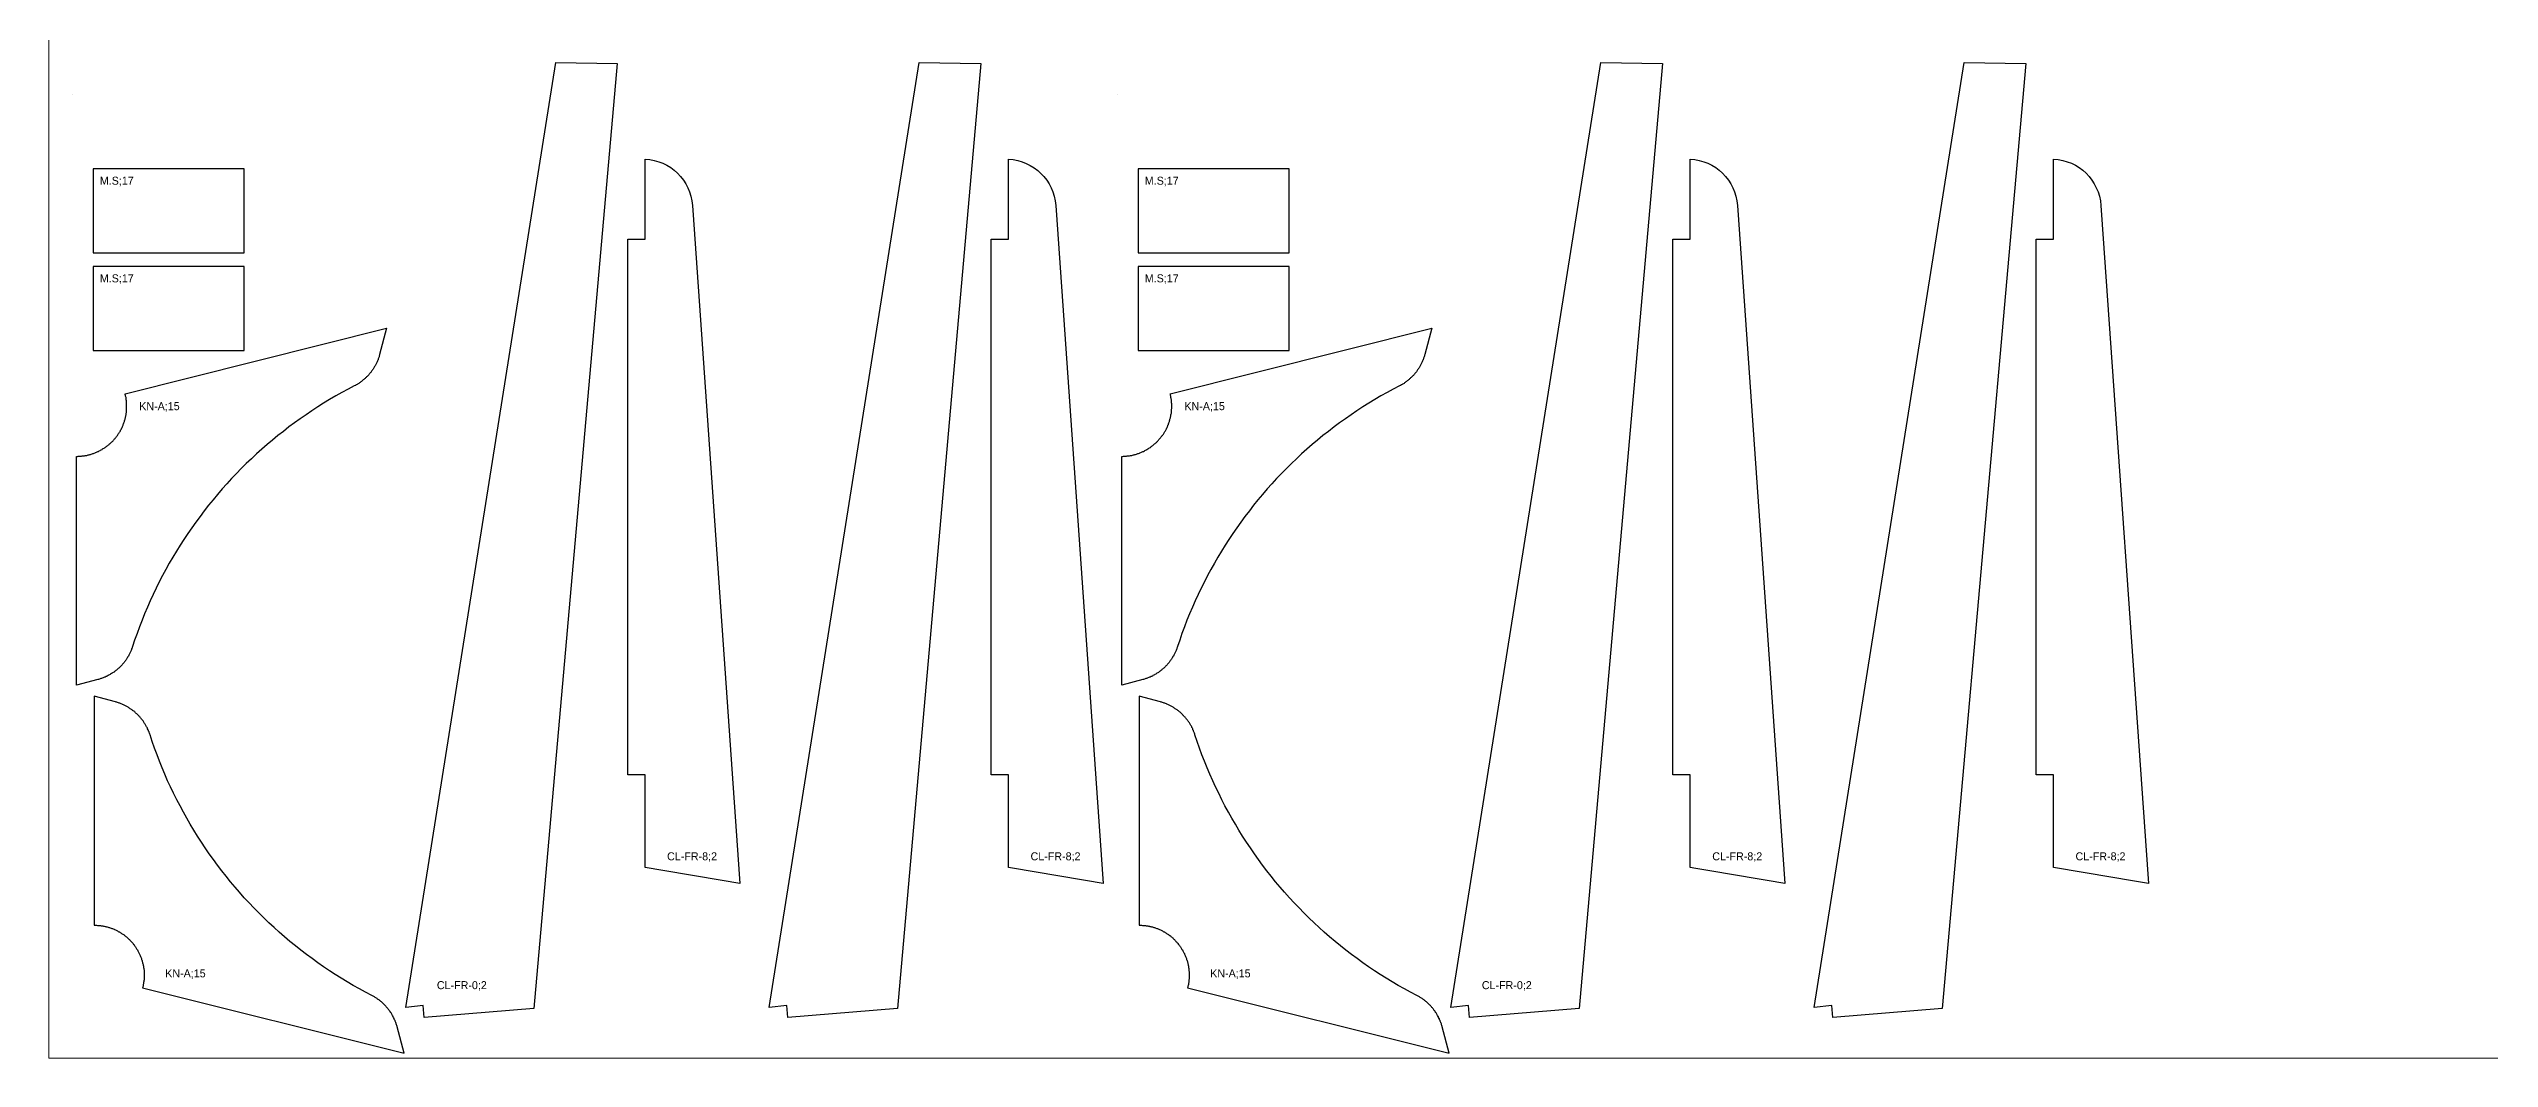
# Model space of a CAD drawing. Header units: millimetres. Extents: x 0 to 7720, y 0 to 5733.
# Drawn here: x 0 to 1220, y 0 to 505 of the extents above; entities that cross this region are included whole.
import ezdxf

# ---------------------------------------------------------------- set-up
doc = ezdxf.new("R2010")
doc.units = ezdxf.units.MM
for name, color, linetype in [('CORTE_12MM', 178, 'Continuous'), ('CORTE_6MM', 1, 'Continuous'), ('plate', 3, 'Continuous')]:
    doc.layers.add(name, color=color, linetype=linetype)

msp = doc.modelspace()

# ---------------------------------------------------------------- linework, layer by layer
at = {"layer": 'CORTE_12MM', "lineweight": 0}
for p, q in [((11.7, 481.7), (11.7, 481.7)), ((534.1, 481.7), (534.1, 481.7))]:
    msp.add_line(p, q, dxfattribs=at)
at = {"layer": 'CORTE_6MM'}
for points in [[(187.2, 26.3), (178.5, 25.4), (253.5, 497.6), (284.2, 497.1), (242.5, 24.8), (187.7, 20.3), (187.2, 26.3)], [(368.9, 26.3), (360.1, 25.4), (435.1, 497.6), (465.9, 497.1), (424.2, 24.8), (369.4, 20.3), (368.9, 26.3)], [(709.7, 26.3), (700.9, 25.4), (775.9, 497.6), (806.7, 497.1), (765, 24.8), (710.2, 20.3), (709.7, 26.3)], [(891.3, 26.3), (882.6, 25.4), (957.6, 497.6), (988.3, 497.1), (946.6, 24.8), (891.8, 20.3), (891.3, 26.3)]]:
    msp.add_lwpolyline(points, close=True, dxfattribs=at)
at = {"layer": 'CORTE_6MM', "extrusion": (-0.001114, 0, 0.999999)}
for points in [[(97.6, 402.6), (97.6, 444.6), (22.1, 444.6), (22.1, 402.6), (97.6, 402.6)], [(620, 402.6), (620, 444.6), (544.6, 444.6), (544.6, 402.6), (620, 402.6)], [(97.6, 353.7), (97.6, 395.7), (22.1, 395.7), (22.1, 353.7), (97.6, 353.7)], [(620, 353.7), (620, 395.7), (544.6, 395.7), (544.6, 353.7), (620, 353.7)]]:
    msp.add_lwpolyline(points, close=True, dxfattribs=at)
at = {"layer": 'CORTE_6MM'}
for points in [[(298.1, 449.4, -0.379516), (321.8, 426.2), (345.5, 87.3, -0.000261), (298.1, 95.3), (298.1, 141.7), (289.4, 141.7), (289.4, 409.4), (298.1, 409.4), (298.1, 449.4)], [(479.8, 449.4, -0.379516), (503.4, 426.2), (527.1, 87.3, -0.000261), (479.8, 95.3), (479.8, 141.7), (471.1, 141.7), (471.1, 409.4), (479.8, 409.4), (479.8, 449.4)], [(820.5, 449.4, -0.379516), (844.2, 426.2), (867.9, 87.3, -0.000261), (820.5, 95.3), (820.5, 141.7), (811.9, 141.7), (811.9, 409.4), (820.5, 409.4), (820.5, 449.4)], [(1002.2, 449.4, -0.379516), (1025.9, 426.2), (1049.6, 87.3, -0.000261), (1002.2, 95.3), (1002.2, 141.7), (993.5, 141.7), (993.5, 409.4), (1002.2, 409.4), (1002.2, 449.4)]]:
    msp.add_lwpolyline(points, format="xyb", close=True, dxfattribs=at)
for points in [[(13.9, 300.8, 0), (14.3, 300.8, 0), (14.7, 300.9, 0), (15.1, 300.9, 0), (15.5, 300.9, 0), (15.9, 300.9, 0), (16.3, 300.9, 0), (16.7, 301, 0), (17.1, 301, 0), (17.4, 301.1, 0), (17.8, 301.1, 0), (18.2, 301.2, 0), (18.6, 301.3, 0), (19, 301.3, 0), (19.4, 301.4, 0), (19.7, 301.5, 0), (20.1, 301.6, 0), (20.5, 301.7, 0), (20.9, 301.8, 0), (21.2, 301.9, 0), (21.6, 302, 0), (22, 302.2, 0), (22.4, 302.3, 0), (22.7, 302.4, 0), (23.1, 302.6, 0), (23.4, 302.7, 0), (23.8, 302.9, 0), (24.2, 303, 0), (24.5, 303.2, 0), (24.9, 303.3, 0), (25.2, 303.5, 0), (25.6, 303.7, 0), (25.9, 303.9, 0), (26.2, 304.1, 0), (26.6, 304.3, 0), (26.9, 304.5, 0), (27.2, 304.7, 0), (27.6, 304.9, 0), (27.9, 305.1, 0), (28.2, 305.3, 0), (28.5, 305.5, 0), (28.9, 305.8, 0), (29.2, 306, 0), (29.5, 306.2, 0), (29.8, 306.5, 0), (30.1, 306.7, 0), (30.4, 307, 0), (30.7, 307.2, 0), (31, 307.5, 0), (31.2, 307.8, 0), (31.5, 308.1, 0), (31.8, 308.3, 0), (32.1, 308.6, 0), (32.3, 308.9, 0), (32.6, 309.2, 0), (32.8, 309.5, 0), (33.1, 309.8, 0), (33.3, 310.1, 0), (33.6, 310.4, 0), (33.8, 310.7, 0), (34.1, 311, 0), (34.3, 311.3, 0), (34.5, 311.6, 0), (34.7, 311.9, 0), (34.9, 312.3, 0), (35.2, 312.6, 0), (35.4, 312.9, 0), (35.6, 313.3, 0), (35.8, 313.6, 0), (35.9, 313.9, 0), (36.1, 314.3, 0), (36.3, 314.6, 0), (36.5, 315, 0), (36.6, 315.3, 0), (36.8, 315.7, 0), (37, 316.1, 0), (37.1, 316.4, 0), (37.2, 316.8, 0), (37.4, 317.1, 0), (37.5, 317.5, 0), (37.6, 317.9, 0), (37.8, 318.2, 0), (37.9, 318.6, 0), (38, 319, 0), (38.1, 319.4, 0), (38.2, 319.7, 0), (38.3, 320.1, 0), (38.4, 320.5, 0), (38.5, 320.9, 0), (38.5, 321.3, 0), (38.6, 321.6, 0), (38.7, 322, 0), (38.7, 322.4, 0), (38.8, 322.8, 0), (38.8, 323.2, 0), (38.8, 323.6, 0), (38.9, 324, 0), (38.9, 324.4, 0), (38.9, 324.7, 0), (38.9, 325.1, 0), (38.9, 325.5, 0), (38.9, 325.9, 0), (38.9, 326.3, 0), (38.9, 326.7, 0), (38.9, 327.1, 0), (38.9, 327.5, 0), (38.9, 327.9, 0), (38.8, 328.2, 0), (38.8, 328.6, 0), (38.7, 329, 0), (38.7, 329.4, 0), (38.6, 329.8, 0), (38.6, 330.2, 0), (38.5, 330.6, 0), (38.4, 330.9, 0), (38.3, 331.3, 0), (38.2, 331.7, 0), (38.2, 332.1, 0), (168.9, 364.9, 0), (165.4, 351.8, 0), (165.3, 351.4, 0), (165.2, 351, 0), (165.1, 350.6, 0), (165, 350.3, 0), (164.9, 349.9, 0), (164.7, 349.5, 0), (164.6, 349.2, 0), (164.5, 348.8, 0), (164.3, 348.5, 0), (164.2, 348.1, 0), (164, 347.8, 0), (163.8, 347.4, 0), (163.7, 347.1, 0), (163.5, 346.7, 0), (163.3, 346.4, 0), (163.1, 346, 0), (162.9, 345.7, 0), (162.7, 345.4, 0), (162.5, 345, 0), (162.3, 344.7, 0), (162.1, 344.4, 0), (161.9, 344.1, 0), (161.7, 343.8, 0), (161.4, 343.4, 0), (161.2, 343.1, 0), (161, 342.8, 0), (160.7, 342.5, 0), (160.5, 342.2, 0), (160.2, 341.9, 0), (160, 341.6, 0), (159.7, 341.3, 0), (159.5, 341.1, 0), (159.2, 340.8, 0), (158.9, 340.5, 0), (158.7, 340.2, 0), (158.4, 340, 0), (158.1, 339.7, 0), (157.8, 339.5, 0), (157.5, 339.2, 0), (157.2, 339, 0), (156.9, 338.7, 0), (156.6, 338.5, 0), (156.3, 338.2, 0), (156, 338, 0), (155.7, 337.8, 0), (155.4, 337.6, 0), (155, 337.3, 0), (154.7, 337.1, 0), (154.4, 336.9, 0), (154.1, 336.7, 0), (153.7, 336.5, 0), (153.4, 336.3, 0), (153.1, 336.2, 0), (152.7, 336, 0), (149.6, 334.4, 0), (146.5, 332.7, 0), (143.5, 331, 0), (140.4, 329.2, 0), (137.4, 327.4, 0), (134.5, 325.5, 0), (131.5, 323.6, 0), (128.6, 321.6, 0), (125.7, 319.6, 0), (122.9, 317.6, 0), (120, 315.5, 0), (117.3, 313.3, 0), (114.5, 311.2, 0), (111.8, 308.9, 0), (109.1, 306.7, 0), (106.5, 304.4, 0), (103.8, 302, 0), (101.3, 299.6, 0), (98.7, 297.2, 0), (96.2, 294.7, 0), (93.8, 292.2, 0), (91.4, 289.7, 0), (89, 287.1, 0), (86.7, 284.5, 0), (84.4, 281.8, 0), (82.1, 279.1, 0), (79.9, 276.4, 0), (77.7, 273.6, 0), (75.6, 270.8, 0), (73.5, 268, 0), (71.5, 265.1, 0), (69.5, 262.3, 0), (67.5, 259.3, 0), (65.6, 256.4, 0), (63.8, 253.4, 0), (62, 250.4, 0), (60.2, 247.4, 0), (58.5, 244.3, 0), (56.8, 241.2, 0), (55.2, 238.1, 0), (53.7, 234.9, 0), (52.1, 231.8, 0), (50.7, 228.6, 0), (49.3, 225.4, 0), (47.9, 222.1, 0), (46.6, 218.9, 0), (45.3, 215.6, 0), (44.1, 212.3, 0), (42.9, 209, 0), (41.8, 205.7, 0), (41.7, 205.3, 0), (41.6, 204.9, 0), (41.4, 204.6, 0), (41.3, 204.2, 0), (41.2, 203.8, 0), (41, 203.5, 0), (40.9, 203.1, 0), (40.7, 202.8, 0), (40.5, 202.4, 0), (40.3, 202.1, 0), (40.2, 201.7, 0), (40, 201.4, 0), (39.8, 201, 0), (39.6, 200.7, 0), (39.4, 200.4, 0), (39.2, 200, 0), (39, 199.7, 0), (38.8, 199.4, 0), (38.6, 199.1, 0), (38.3, 198.8, 0), (38.1, 198.4, 0), (37.9, 198.1, 0), (37.6, 197.8, 0), (37.4, 197.5, 0), (37.1, 197.2, 0), (36.9, 196.9, 0), (36.6, 196.6, 0), (36.4, 196.3, 0), (36.1, 196.1, 0), (35.8, 195.8, 0), (35.5, 195.5, 0), (35.3, 195.2, 0), (35, 195, 0), (34.7, 194.7, 0), (34.4, 194.5, 0), (34.1, 194.2, 0), (33.8, 194, 0), (33.5, 193.7, 0), (33.2, 193.5, 0), (32.9, 193.2, 0), (32.6, 193, 0), (32.2, 192.8, 0), (31.9, 192.6, 0), (31.6, 192.4, 0), (31.3, 192.2, 0), (30.9, 192, 0), (30.6, 191.8, 0), (30.3, 191.6, 0), (29.9, 191.4, 0), (29.6, 191.2, 0), (29.2, 191, 0), (28.9, 190.8, 0), (28.5, 190.7, 0), (28.2, 190.5, 0), (27.8, 190.4, 0), (27.5, 190.2, 0), (27.1, 190.1, 0), (26.7, 189.9, 0), (26.4, 189.8, 0), (26, 189.7, 0), (25.6, 189.6, 0), (25.3, 189.4, 0), (24.9, 189.3, 0), (24.5, 189.2, 0), (13.9, 186.4, 0), (13.9, 300.8, 0)], [(536.4, 300.8, 0), (536.8, 300.8, 0), (537.2, 300.9, 0), (537.6, 300.9, 0), (537.9, 300.9, 0), (538.3, 300.9, 0), (538.7, 300.9, 0), (539.1, 301, 0), (539.5, 301, 0), (539.9, 301.1, 0), (540.3, 301.1, 0), (540.7, 301.2, 0), (541, 301.3, 0), (541.4, 301.3, 0), (541.8, 301.4, 0), (542.2, 301.5, 0), (542.6, 301.6, 0), (542.9, 301.7, 0), (543.3, 301.8, 0), (543.7, 301.9, 0), (544.1, 302, 0), (544.4, 302.2, 0), (544.8, 302.3, 0), (545.2, 302.4, 0), (545.5, 302.6, 0), (545.9, 302.7, 0), (546.2, 302.9, 0), (546.6, 303, 0), (547, 303.2, 0), (547.3, 303.3, 0), (547.7, 303.5, 0), (548, 303.7, 0), (548.3, 303.9, 0), (548.7, 304.1, 0), (549, 304.3, 0), (549.4, 304.5, 0), (549.7, 304.7, 0), (550, 304.9, 0), (550.3, 305.1, 0), (550.7, 305.3, 0), (551, 305.5, 0), (551.3, 305.8, 0), (551.6, 306, 0), (551.9, 306.2, 0), (552.2, 306.5, 0), (552.5, 306.7, 0), (552.8, 307, 0), (553.1, 307.2, 0), (553.4, 307.5, 0), (553.7, 307.8, 0), (554, 308.1, 0), (554.2, 308.3, 0), (554.5, 308.6, 0), (554.8, 308.9, 0), (555, 309.2, 0), (555.3, 309.5, 0), (555.5, 309.8, 0), (555.8, 310.1, 0), (556, 310.4, 0), (556.3, 310.7, 0), (556.5, 311, 0), (556.7, 311.3, 0), (557, 311.6, 0), (557.2, 311.9, 0), (557.4, 312.3, 0), (557.6, 312.6, 0), (557.8, 312.9, 0), (558, 313.3, 0), (558.2, 313.6, 0), (558.4, 313.9, 0), (558.6, 314.3, 0), (558.7, 314.6, 0), (558.9, 315, 0), (559.1, 315.3, 0), (559.2, 315.7, 0), (559.4, 316.1, 0), (559.5, 316.4, 0), (559.7, 316.8, 0), (559.8, 317.1, 0), (560, 317.5, 0), (560.1, 317.9, 0), (560.2, 318.2, 0), (560.3, 318.6, 0), (560.4, 319, 0), (560.5, 319.4, 0), (560.6, 319.7, 0), (560.7, 320.1, 0), (560.8, 320.5, 0), (560.9, 320.9, 0), (561, 321.3, 0), (561, 321.6, 0), (561.1, 322, 0), (561.2, 322.4, 0), (561.2, 322.8, 0), (561.2, 323.2, 0), (561.3, 323.6, 0), (561.3, 324, 0), (561.3, 324.4, 0), (561.4, 324.7, 0), (561.4, 325.1, 0), (561.4, 325.5, 0), (561.4, 325.9, 0), (561.4, 326.3, 0), (561.4, 326.7, 0), (561.4, 327.1, 0), (561.3, 327.5, 0), (561.3, 327.9, 0), (561.3, 328.2, 0), (561.2, 328.6, 0), (561.2, 329, 0), (561.1, 329.4, 0), (561.1, 329.8, 0), (561, 330.2, 0), (560.9, 330.6, 0), (560.9, 330.9, 0), (560.8, 331.3, 0), (560.7, 331.7, 0), (560.6, 332.1, 0), (691.4, 364.9, 0), (687.9, 351.8, 0), (687.8, 351.4, 0), (687.7, 351, 0), (687.6, 350.6, 0), (687.4, 350.3, 0), (687.3, 349.9, 0), (687.2, 349.5, 0), (687, 349.2, 0), (686.9, 348.8, 0), (686.7, 348.5, 0), (686.6, 348.1, 0), (686.4, 347.8, 0), (686.3, 347.4, 0), (686.1, 347.1, 0), (685.9, 346.7, 0), (685.7, 346.4, 0), (685.6, 346, 0), (685.4, 345.7, 0), (685.2, 345.4, 0), (685, 345, 0), (684.8, 344.7, 0), (684.6, 344.4, 0), (684.3, 344.1, 0), (684.1, 343.8, 0), (683.9, 343.4, 0), (683.7, 343.1, 0), (683.4, 342.8, 0), (683.2, 342.5, 0), (682.9, 342.2, 0), (682.7, 341.9, 0), (682.4, 341.6, 0), (682.2, 341.3, 0), (681.9, 341.1, 0), (681.6, 340.8, 0), (681.4, 340.5, 0), (681.1, 340.2, 0), (680.8, 340, 0), (680.5, 339.7, 0), (680.2, 339.5, 0), (680, 339.2, 0), (679.7, 339, 0), (679.4, 338.7, 0), (679.1, 338.5, 0), (678.7, 338.2, 0), (678.4, 338, 0), (678.1, 337.8, 0), (677.8, 337.6, 0), (677.5, 337.3, 0), (677.2, 337.1, 0), (676.8, 336.9, 0), (676.5, 336.7, 0), (676.2, 336.5, 0), (675.8, 336.3, 0), (675.5, 336.2, 0), (675.2, 336, 0), (672, 334.4, 0), (669, 332.7, 0), (665.9, 331, 0), (662.9, 329.2, 0), (659.9, 327.4, 0), (656.9, 325.5, 0), (653.9, 323.6, 0), (651, 321.6, 0), (648.2, 319.6, 0), (645.3, 317.6, 0), (642.5, 315.5, 0), (639.7, 313.3, 0), (636.9, 311.2, 0), (634.2, 308.9, 0), (631.5, 306.7, 0), (628.9, 304.4, 0), (626.3, 302, 0), (623.7, 299.6, 0), (621.2, 297.2, 0), (618.7, 294.7, 0), (616.2, 292.2, 0), (613.8, 289.7, 0), (611.4, 287.1, 0), (609.1, 284.5, 0), (606.8, 281.8, 0), (604.5, 279.1, 0), (602.3, 276.4, 0), (600.2, 273.6, 0), (598, 270.8, 0), (596, 268, 0), (593.9, 265.1, 0), (591.9, 262.3, 0), (590, 259.3, 0), (588.1, 256.4, 0), (586.2, 253.4, 0), (584.4, 250.4, 0), (582.7, 247.4, 0), (580.9, 244.3, 0), (579.3, 241.2, 0), (577.7, 238.1, 0), (576.1, 234.9, 0), (574.6, 231.8, 0), (573.1, 228.6, 0), (571.7, 225.4, 0), (570.3, 222.1, 0), (569, 218.9, 0), (567.8, 215.6, 0), (566.5, 212.3, 0), (565.4, 209, 0), (564.3, 205.7, 0), (564.1, 205.3, 0), (564, 204.9, 0), (563.9, 204.6, 0), (563.7, 204.2, 0), (563.6, 203.8, 0), (563.4, 203.5, 0), (563.3, 203.1, 0), (563.1, 202.8, 0), (563, 202.4, 0), (562.8, 202.1, 0), (562.6, 201.7, 0), (562.4, 201.4, 0), (562.2, 201, 0), (562, 200.7, 0), (561.8, 200.4, 0), (561.6, 200, 0), (561.4, 199.7, 0), (561.2, 199.4, 0), (561, 199.1, 0), (560.8, 198.8, 0), (560.5, 198.4, 0), (560.3, 198.1, 0), (560.1, 197.8, 0), (559.8, 197.5, 0), (559.6, 197.2, 0), (559.3, 196.9, 0), (559.1, 196.6, 0), (558.8, 196.3, 0), (558.5, 196.1, 0), (558.3, 195.8, 0), (558, 195.5, 0), (557.7, 195.2, 0), (557.4, 195, 0), (557.1, 194.7, 0), (556.8, 194.5, 0), (556.5, 194.2, 0), (556.2, 194, 0), (555.9, 193.7, 0), (555.6, 193.5, 0), (555.3, 193.2, 0), (555, 193, 0), (554.7, 192.8, 0), (554.4, 192.6, 0), (554, 192.4, 0), (553.7, 192.2, 0), (553.4, 192, 0), (553, 191.8, 0), (552.7, 191.6, 0), (552.4, 191.4, 0), (552, 191.2, 0), (551.7, 191, 0), (551.3, 190.8, 0), (551, 190.7, 0), (550.6, 190.5, 0), (550.3, 190.4, 0), (549.9, 190.2, 0), (549.5, 190.1, 0), (549.2, 189.9, 0), (548.8, 189.8, 0), (548.4, 189.7, 0), (548.1, 189.6, 0), (547.7, 189.4, 0), (547.3, 189.3, 0), (547, 189.2, 0), (536.4, 186.4, 0), (536.4, 300.8, 0)], [(22.7, 66.5, 0), (23.1, 66.5, 0), (23.5, 66.5, 0), (23.9, 66.5, 0), (24.3, 66.4, 0), (24.6, 66.4, 0), (25, 66.4, 0), (25.4, 66.3, 0), (25.8, 66.3, 0), (26.2, 66.2, 0), (26.6, 66.2, 0), (27, 66.1, 0), (27.3, 66, 0), (27.7, 66, 0), (28.1, 65.9, 0), (28.5, 65.8, 0), (28.9, 65.7, 0), (29.2, 65.6, 0), (29.6, 65.5, 0), (30, 65.4, 0), (30.4, 65.3, 0), (30.7, 65.2, 0), (31.1, 65, 0), (31.5, 64.9, 0), (31.8, 64.8, 0), (32.2, 64.6, 0), (32.6, 64.5, 0), (32.9, 64.3, 0), (33.3, 64.1, 0), (33.6, 64, 0), (34, 63.8, 0), (34.3, 63.6, 0), (34.7, 63.4, 0), (35, 63.2, 0), (35.3, 63.1, 0), (35.7, 62.9, 0), (36, 62.7, 0), (36.3, 62.4, 0), (36.7, 62.2, 0), (37, 62, 0), (37.3, 61.8, 0), (37.6, 61.6, 0), (37.9, 61.3, 0), (38.2, 61.1, 0), (38.5, 60.8, 0), (38.8, 60.6, 0), (39.1, 60.3, 0), (39.4, 60.1, 0), (39.7, 59.8, 0), (40, 59.5, 0), (40.3, 59.3, 0), (40.5, 59, 0), (40.8, 58.7, 0), (41.1, 58.4, 0), (41.3, 58.1, 0), (41.6, 57.9, 0), (41.8, 57.6, 0), (42.1, 57.3, 0), (42.3, 56.9, 0), (42.6, 56.6, 0), (42.8, 56.3, 0), (43, 56, 0), (43.3, 55.7, 0), (43.5, 55.4, 0), (43.7, 55, 0), (43.9, 54.7, 0), (44.1, 54.4, 0), (44.3, 54.1, 0), (44.5, 53.7, 0), (44.7, 53.4, 0), (44.9, 53, 0), (45, 52.7, 0), (45.2, 52.3, 0), (45.4, 52, 0), (45.5, 51.6, 0), (45.7, 51.3, 0), (45.9, 50.9, 0), (46, 50.5, 0), (46.1, 50.2, 0), (46.3, 49.8, 0), (46.4, 49.4, 0), (46.5, 49.1, 0), (46.6, 48.7, 0), (46.7, 48.3, 0), (46.8, 48, 0), (46.9, 47.6, 0), (47, 47.2, 0), (47.1, 46.8, 0), (47.2, 46.4, 0), (47.3, 46.1, 0), (47.3, 45.7, 0), (47.4, 45.3, 0), (47.5, 44.9, 0), (47.5, 44.5, 0), (47.6, 44.1, 0), (47.6, 43.7, 0), (47.6, 43.4, 0), (47.7, 43, 0), (47.7, 42.6, 0), (47.7, 42.2, 0), (47.7, 41.8, 0), (47.7, 41.4, 0), (47.7, 41, 0), (47.7, 40.6, 0), (47.7, 40.2, 0), (47.6, 39.9, 0), (47.6, 39.5, 0), (47.6, 39.1, 0), (47.5, 38.7, 0), (47.5, 38.3, 0), (47.4, 37.9, 0), (47.4, 37.5, 0), (47.3, 37.1, 0), (47.2, 36.8, 0), (47.2, 36.4, 0), (47.1, 36, 0), (47, 35.6, 0), (46.9, 35.2, 0), (177.7, 2.5, 0), (174.2, 15.6, 0), (174.1, 15.9, 0), (174, 16.3, 0), (173.9, 16.7, 0), (173.7, 17.1, 0), (173.6, 17.4, 0), (173.5, 17.8, 0), (173.3, 18.1, 0), (173.2, 18.5, 0), (173.1, 18.9, 0), (172.9, 19.2, 0), (172.7, 19.6, 0), (172.6, 19.9, 0), (172.4, 20.3, 0), (172.2, 20.6, 0), (172.1, 20.9, 0), (171.9, 21.3, 0), (171.7, 21.6, 0), (171.5, 22, 0), (171.3, 22.3, 0), (171.1, 22.6, 0), (170.9, 22.9, 0), (170.6, 23.3, 0), (170.4, 23.6, 0), (170.2, 23.9, 0), (170, 24.2, 0), (169.7, 24.5, 0), (169.5, 24.8, 0), (169.2, 25.1, 0), (169, 25.4, 0), (168.7, 25.7, 0), (168.5, 26, 0), (168.2, 26.3, 0), (168, 26.5, 0), (167.7, 26.8, 0), (167.4, 27.1, 0), (167.1, 27.3, 0), (166.8, 27.6, 0), (166.6, 27.9, 0), (166.3, 28.1, 0), (166, 28.4, 0), (165.7, 28.6, 0), (165.4, 28.9, 0), (165.1, 29.1, 0), (164.7, 29.3, 0), (164.4, 29.5, 0), (164.1, 29.8, 0), (163.8, 30, 0), (163.5, 30.2, 0), (163.1, 30.4, 0), (162.8, 30.6, 0), (162.5, 30.8, 0), (162.1, 31, 0), (161.8, 31.2, 0), (161.5, 31.3, 0), (158.4, 33, 0), (155.3, 34.6, 0), (152.2, 36.4, 0), (149.2, 38.1, 0), (146.2, 40, 0), (143.2, 41.8, 0), (140.3, 43.7, 0), (137.3, 45.7, 0), (134.5, 47.7, 0), (131.6, 49.8, 0), (128.8, 51.8, 0), (126, 54, 0), (123.3, 56.2, 0), (120.5, 58.4, 0), (117.9, 60.7, 0), (115.2, 63, 0), (112.6, 65.3, 0), (110, 67.7, 0), (107.5, 70.1, 0), (105, 72.6, 0), (102.5, 75.1, 0), (100.1, 77.7, 0), (97.7, 80.2, 0), (95.4, 82.9, 0), (93.1, 85.5, 0), (90.9, 88.2, 0), (88.6, 90.9, 0), (86.5, 93.7, 0), (84.3, 96.5, 0), (82.3, 99.3, 0), (80.2, 102.2, 0), (78.2, 105.1, 0), (76.3, 108, 0), (74.4, 110.9, 0), (72.5, 113.9, 0), (70.7, 116.9, 0), (69, 120, 0), (67.3, 123, 0), (65.6, 126.1, 0), (64, 129.2, 0), (62.4, 132.4, 0), (60.9, 135.6, 0), (59.4, 138.7, 0), (58, 142, 0), (56.6, 145.2, 0), (55.3, 148.4, 0), (54.1, 151.7, 0), (52.9, 155, 0), (51.7, 158.3, 0), (50.6, 161.7, 0), (50.5, 162, 0), (50.3, 162.4, 0), (50.2, 162.8, 0), (50.1, 163.1, 0), (49.9, 163.5, 0), (49.8, 163.8, 0), (49.6, 164.2, 0), (49.4, 164.6, 0), (49.3, 164.9, 0), (49.1, 165.3, 0), (48.9, 165.6, 0), (48.7, 165.9, 0), (48.5, 166.3, 0), (48.4, 166.6, 0), (48.2, 166.9, 0), (47.9, 167.3, 0), (47.7, 167.6, 0), (47.5, 167.9, 0), (47.3, 168.3, 0), (47.1, 168.6, 0), (46.8, 168.9, 0), (46.6, 169.2, 0), (46.4, 169.5, 0), (46.1, 169.8, 0), (45.9, 170.1, 0), (45.6, 170.4, 0), (45.4, 170.7, 0), (45.1, 171, 0), (44.8, 171.3, 0), (44.6, 171.5, 0), (44.3, 171.8, 0), (44, 172.1, 0), (43.7, 172.3, 0), (43.4, 172.6, 0), (43.1, 172.9, 0), (42.9, 173.1, 0), (42.6, 173.4, 0), (42.2, 173.6, 0), (41.9, 173.8, 0), (41.6, 174.1, 0), (41.3, 174.3, 0), (41, 174.5, 0), (40.7, 174.7, 0), (40.3, 175, 0), (40, 175.2, 0), (39.7, 175.4, 0), (39.4, 175.6, 0), (39, 175.8, 0), (38.7, 175.9, 0), (38.3, 176.1, 0), (38, 176.3, 0), (37.6, 176.5, 0), (37.3, 176.6, 0), (36.9, 176.8, 0), (36.6, 177, 0), (36.2, 177.1, 0), (35.9, 177.2, 0), (35.5, 177.4, 0), (35.1, 177.5, 0), (34.8, 177.6, 0), (34.4, 177.8, 0), (34, 177.9, 0), (33.6, 178, 0), (33.3, 178.1, 0), (22.7, 180.9, 0), (22.7, 66.5, 0)], [(545.1, 66.5, 0), (545.5, 66.5, 0), (545.9, 66.5, 0), (546.3, 66.5, 0), (546.7, 66.4, 0), (547.1, 66.4, 0), (547.5, 66.4, 0), (547.9, 66.3, 0), (548.2, 66.3, 0), (548.6, 66.2, 0), (549, 66.2, 0), (549.4, 66.1, 0), (549.8, 66, 0), (550.2, 66, 0), (550.5, 65.9, 0), (550.9, 65.8, 0), (551.3, 65.7, 0), (551.7, 65.6, 0), (552.1, 65.5, 0), (552.4, 65.4, 0), (552.8, 65.3, 0), (553.2, 65.2, 0), (553.5, 65, 0), (553.9, 64.9, 0), (554.3, 64.8, 0), (554.6, 64.6, 0), (555, 64.5, 0), (555.3, 64.3, 0), (555.7, 64.1, 0), (556.1, 64, 0), (556.4, 63.8, 0), (556.7, 63.6, 0), (557.1, 63.4, 0), (557.4, 63.2, 0), (557.8, 63.1, 0), (558.1, 62.9, 0), (558.4, 62.7, 0), (558.8, 62.4, 0), (559.1, 62.2, 0), (559.4, 62, 0), (559.7, 61.8, 0), (560, 61.6, 0), (560.4, 61.3, 0), (560.7, 61.1, 0), (561, 60.8, 0), (561.3, 60.6, 0), (561.6, 60.3, 0), (561.9, 60.1, 0), (562.1, 59.8, 0), (562.4, 59.5, 0), (562.7, 59.3, 0), (563, 59, 0), (563.2, 58.7, 0), (563.5, 58.4, 0), (563.8, 58.1, 0), (564, 57.9, 0), (564.3, 57.6, 0), (564.5, 57.3, 0), (564.8, 56.9, 0), (565, 56.6, 0), (565.3, 56.3, 0), (565.5, 56, 0), (565.7, 55.7, 0), (565.9, 55.4, 0), (566.1, 55, 0), (566.3, 54.7, 0), (566.5, 54.4, 0), (566.7, 54.1, 0), (566.9, 53.7, 0), (567.1, 53.4, 0), (567.3, 53, 0), (567.5, 52.7, 0), (567.7, 52.3, 0), (567.8, 52, 0), (568, 51.6, 0), (568.1, 51.3, 0), (568.3, 50.9, 0), (568.4, 50.5, 0), (568.6, 50.2, 0), (568.7, 49.8, 0), (568.8, 49.4, 0), (569, 49.1, 0), (569.1, 48.7, 0), (569.2, 48.3, 0), (569.3, 48, 0), (569.4, 47.6, 0), (569.5, 47.2, 0), (569.6, 46.8, 0), (569.6, 46.4, 0), (569.7, 46.1, 0), (569.8, 45.7, 0), (569.8, 45.3, 0), (569.9, 44.9, 0), (570, 44.5, 0), (570, 44.1, 0), (570, 43.7, 0), (570.1, 43.4, 0), (570.1, 43, 0), (570.1, 42.6, 0), (570.1, 42.2, 0), (570.1, 41.8, 0), (570.1, 41.4, 0), (570.1, 41, 0), (570.1, 40.6, 0), (570.1, 40.2, 0), (570.1, 39.9, 0), (570.1, 39.5, 0), (570, 39.1, 0), (570, 38.7, 0), (569.9, 38.3, 0), (569.9, 37.9, 0), (569.8, 37.5, 0), (569.8, 37.1, 0), (569.7, 36.8, 0), (569.6, 36.4, 0), (569.5, 36, 0), (569.4, 35.6, 0), (569.3, 35.2, 0), (700.1, 2.5, 0), (696.6, 15.6, 0), (696.5, 15.9, 0), (696.4, 16.3, 0), (696.3, 16.7, 0), (696.2, 17.1, 0), (696.1, 17.4, 0), (695.9, 17.8, 0), (695.8, 18.1, 0), (695.6, 18.5, 0), (695.5, 18.9, 0), (695.3, 19.2, 0), (695.2, 19.6, 0), (695, 19.9, 0), (694.8, 20.3, 0), (694.7, 20.6, 0), (694.5, 20.9, 0), (694.3, 21.3, 0), (694.1, 21.6, 0), (693.9, 22, 0), (693.7, 22.3, 0), (693.5, 22.6, 0), (693.3, 22.9, 0), (693.1, 23.3, 0), (692.9, 23.6, 0), (692.6, 23.9, 0), (692.4, 24.2, 0), (692.2, 24.5, 0), (691.9, 24.8, 0), (691.7, 25.1, 0), (691.4, 25.4, 0), (691.2, 25.7, 0), (690.9, 26, 0), (690.7, 26.3, 0), (690.4, 26.5, 0), (690.1, 26.8, 0), (689.8, 27.1, 0), (689.6, 27.3, 0), (689.3, 27.6, 0), (689, 27.9, 0), (688.7, 28.1, 0), (688.4, 28.4, 0), (688.1, 28.6, 0), (687.8, 28.9, 0), (687.5, 29.1, 0), (687.2, 29.3, 0), (686.9, 29.5, 0), (686.6, 29.8, 0), (686.2, 30, 0), (685.9, 30.2, 0), (685.6, 30.4, 0), (685.3, 30.6, 0), (684.9, 30.8, 0), (684.6, 31, 0), (684.2, 31.2, 0), (683.9, 31.3, 0), (680.8, 33, 0), (677.7, 34.6, 0), (674.6, 36.4, 0), (671.6, 38.1, 0), (668.6, 40, 0), (665.6, 41.8, 0), (662.7, 43.7, 0), (659.8, 45.7, 0), (656.9, 47.7, 0), (654, 49.8, 0), (651.2, 51.8, 0), (648.4, 54, 0), (645.7, 56.2, 0), (643, 58.4, 0), (640.3, 60.7, 0), (637.6, 63, 0), (635, 65.3, 0), (632.5, 67.7, 0), (629.9, 70.1, 0), (627.4, 72.6, 0), (625, 75.1, 0), (622.6, 77.7, 0), (620.2, 80.2, 0), (617.8, 82.9, 0), (615.5, 85.5, 0), (613.3, 88.2, 0), (611.1, 90.9, 0), (608.9, 93.7, 0), (606.8, 96.5, 0), (604.7, 99.3, 0), (602.7, 102.2, 0), (600.7, 105.1, 0), (598.7, 108, 0), (596.8, 110.9, 0), (595, 113.9, 0), (593.2, 116.9, 0), (591.4, 120, 0), (589.7, 123, 0), (588, 126.1, 0), (586.4, 129.2, 0), (584.9, 132.4, 0), (583.3, 135.6, 0), (581.9, 138.7, 0), (580.5, 142, 0), (579.1, 145.2, 0), (577.8, 148.4, 0), (576.5, 151.7, 0), (575.3, 155, 0), (574.1, 158.3, 0), (573, 161.7, 0), (572.9, 162, 0), (572.8, 162.4, 0), (572.6, 162.8, 0), (572.5, 163.1, 0), (572.3, 163.5, 0), (572.2, 163.8, 0), (572, 164.2, 0), (571.9, 164.6, 0), (571.7, 164.9, 0), (571.5, 165.3, 0), (571.4, 165.6, 0), (571.2, 165.9, 0), (571, 166.3, 0), (570.8, 166.6, 0), (570.6, 166.9, 0), (570.4, 167.3, 0), (570.2, 167.6, 0), (570, 167.9, 0), (569.7, 168.3, 0), (569.5, 168.6, 0), (569.3, 168.9, 0), (569.1, 169.2, 0), (568.8, 169.5, 0), (568.6, 169.8, 0), (568.3, 170.1, 0), (568.1, 170.4, 0), (567.8, 170.7, 0), (567.5, 171, 0), (567.3, 171.3, 0), (567, 171.5, 0), (566.7, 171.8, 0), (566.5, 172.1, 0), (566.2, 172.3, 0), (565.9, 172.6, 0), (565.6, 172.9, 0), (565.3, 173.1, 0), (565, 173.4, 0), (564.7, 173.6, 0), (564.4, 173.8, 0), (564.1, 174.1, 0), (563.8, 174.3, 0), (563.4, 174.5, 0), (563.1, 174.7, 0), (562.8, 175, 0), (562.5, 175.2, 0), (562.1, 175.4, 0), (561.8, 175.6, 0), (561.5, 175.8, 0), (561.1, 175.9, 0), (560.8, 176.1, 0), (560.4, 176.3, 0), (560.1, 176.5, 0), (559.7, 176.6, 0), (559.4, 176.8, 0), (559, 177, 0), (558.7, 177.1, 0), (558.3, 177.2, 0), (557.9, 177.4, 0), (557.6, 177.5, 0), (557.2, 177.6, 0), (556.8, 177.8, 0), (556.5, 177.9, 0), (556.1, 178, 0), (555.7, 178.1, 0), (545.1, 180.9, 0), (545.1, 66.5, 0)]]:
    msp.add_polyline3d(points, close=True, dxfattribs=at)
at = {"layer": 'plate', "lineweight": 0}
msp.add_lwpolyline([(0, 1220), (2440, 1220), (2440, 0), (0, 0)], close=True, dxfattribs=at)

# ---------------------------------------------------------------- texts
at = {"lineweight": 0, "char_height": 4, "width": 9480.493, "attachment_point": 1}
for s, insert in [('M.S;17', (25.5, 440.6)), ('M.S;17', (547.9, 440.6)), ('M.S;17', (25.5, 391.8)), ('M.S;17', (547.9, 391.8)), ('KN-A;15', (45.2, 327.9)), ('KN-A;15', (567.7, 327.9)), ('CL-FR-8;2', (309.1, 102.9)), ('CL-FR-8;2', (490.8, 102.9)), ('CL-FR-8;2', (831.6, 102.9)), ('CL-FR-8;2', (1013.2, 102.9)), ('KN-A;15', (58.2, 44.4)), ('CL-FR-0;2', (194, 38.5)), ('KN-A;15', (580.6, 44.4)), ('CL-FR-0;2', (716.4, 38.5))]:
    msp.add_mtext(s, dxfattribs=dict(at, insert=insert))

doc.saveas('drawing.dxf')
